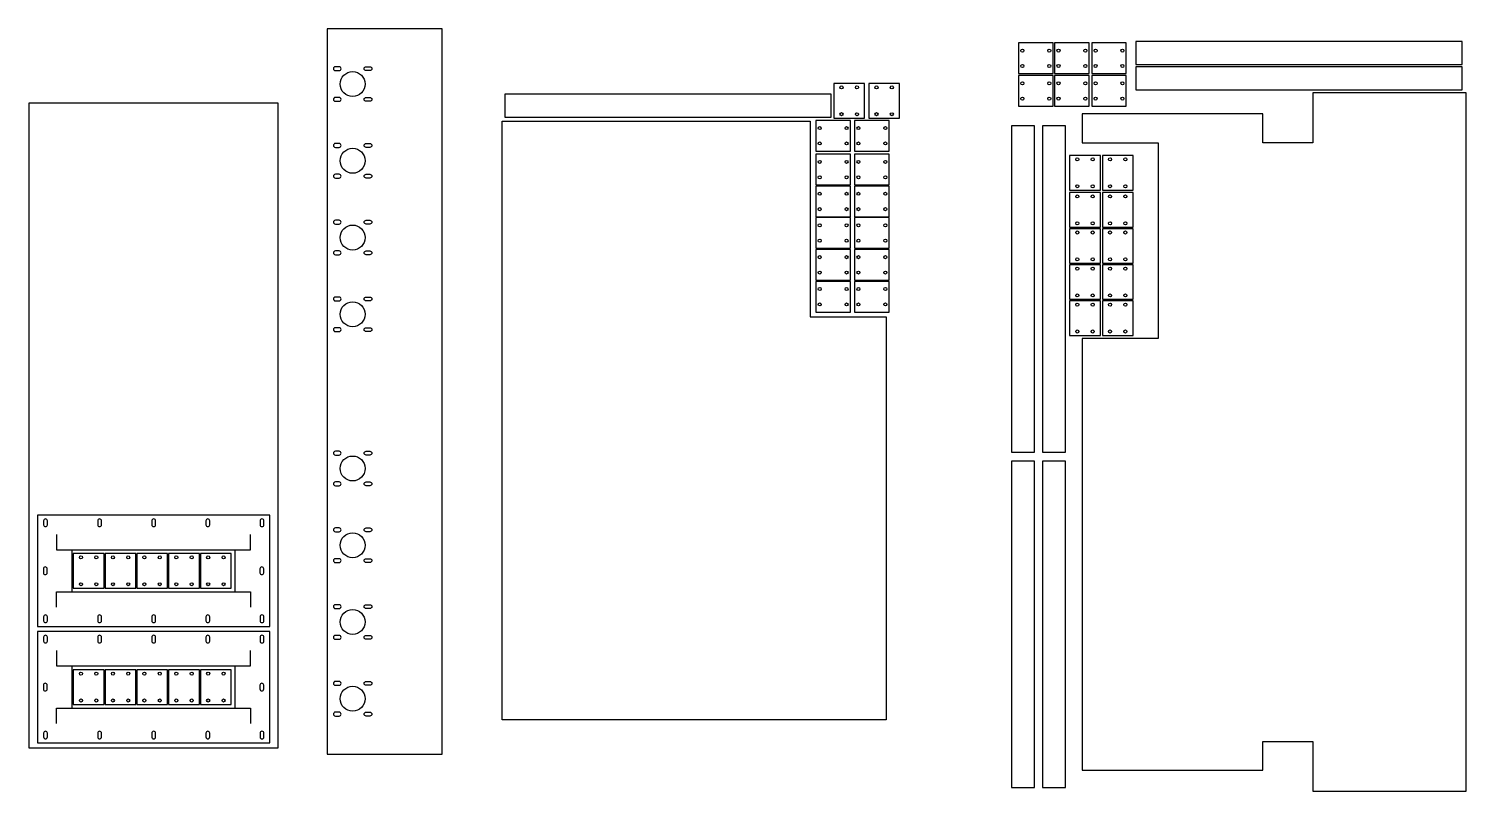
# Model space of a CAD drawing. Header units: millimetres. Extents: x 1032 to 4776, y -755 to 1232.
import ezdxf

# ---------------------------------------------------------------- set-up
doc = ezdxf.new("R2010")
doc.units = ezdxf.units.MM
doc.layers.add('Default', color=70, linetype='Continuous')

msp = doc.modelspace()

# ---------------------------------------------------------------- linework, layer by layer
at = {"layer": 'Default'}
for points in [[(1809, -658), (2109, -658), (2109, 1232), (1809, 1232)], [(3915.6, 1139.1), (4765.6, 1139.1), (4765.6, 1199.1), (3915.6, 1199.1)], [(3610, 1115), (3700, 1115), (3700, 1195), (3610, 1195)], [(3704, 1115), (3794, 1115), (3794, 1195), (3704, 1195)], [(3800.5, 1115), (3890.5, 1115), (3890.5, 1195), (3800.5, 1195)], [(3915.6, 1072.6), (4765.6, 1072.6), (4765.6, 1132.6), (3915.6, 1132.6)], [(3129, 999.2), (3209, 999.2), (3209, 1089.2), (3129, 1089.2)], [(3220, 999.2), (3300, 999.2), (3300, 1089.2), (3220, 1089.2)], [(3610, 1029.8), (3700, 1029.8), (3700, 1109.8), (3610, 1109.8)], [(3704, 1029.8), (3794, 1029.8), (3794, 1109.8), (3704, 1109.8)], [(3800.5, 1029.8), (3890.5, 1029.8), (3890.5, 1109.8), (3800.5, 1109.8)], [(2271.6, 1001.6), (3121.6, 1001.6), (3121.6, 1061.6), (2271.6, 1061.6)], [(4776, 1065), (4376, 1065), (4376, 935), (4246, 935), (4246, 1010), (3776, 1010), (3776, 935), (3974, 935), (3974, 425), (3776, 425), (3776, -625), (3776, -700), (4246, -700), (4246, -625), (4376, -625), (4376, -755), (4776, -755)], [(1032, -642), (1682, -642), (1682, 1038), (1032, 1038)], [(2265, 991), (3067, 991), (3067, 481), (3265, 481), (3265, -569), (2265, -569)], [(3082, 913.1), (3172, 913.1), (3172, 993.1), (3082, 993.1)], [(3183, 913.1), (3273, 913.1), (3273, 993.1), (3183, 993.1)], [(3591.9, 128.6), (3651.9, 128.6), (3651.9, 978.6), (3591.9, 978.6)], [(3672.4, 128.6), (3732.4, 128.6), (3732.4, 978.6), (3672.4, 978.6)], [(3082, 825), (3172, 825), (3172, 905), (3082, 905)], [(3183, 825), (3273, 825), (3273, 905), (3183, 905)], [(3743, 811.5), (3823, 811.5), (3823, 901.5), (3743, 901.5)], [(3828.2, 811.5), (3908.2, 811.5), (3908.2, 901.5), (3828.2, 901.5)], [(3082, 741.9), (3172, 741.9), (3172, 821.9), (3082, 821.9)], [(3183, 741.9), (3273, 741.9), (3273, 821.9), (3183, 821.9)], [(3743, 715), (3823, 715), (3823, 805), (3743, 805)], [(3828.2, 715), (3908.2, 715), (3908.2, 805), (3828.2, 805)], [(3082, 659.8), (3172, 659.8), (3172, 739.8), (3082, 739.8)], [(3183, 659.8), (3273, 659.8), (3273, 739.8), (3183, 739.8)], [(3743, 621), (3823, 621), (3823, 711), (3743, 711)], [(3828.2, 621), (3908.2, 621), (3908.2, 711), (3828.2, 711)], [(3082, 576.7), (3172, 576.7), (3172, 656.7), (3082, 656.7)], [(3183, 576.7), (3273, 576.7), (3273, 656.7), (3183, 656.7)], [(3743, 527), (3823, 527), (3823, 617), (3743, 617)], [(3828.2, 527), (3908.2, 527), (3908.2, 617), (3828.2, 617)], [(3082, 493.7), (3172, 493.7), (3172, 573.7), (3082, 573.7)], [(3183, 493.7), (3273, 493.7), (3273, 573.7), (3183, 573.7)], [(3743, 433), (3823, 433), (3823, 523), (3743, 523)], [(3828.2, 433), (3908.2, 433), (3908.2, 523), (3828.2, 523)], [(3591.9, -744.8), (3651.9, -744.8), (3651.9, 105.2), (3591.9, 105.2)], [(3672.4, -744.8), (3732.4, -744.8), (3732.4, 105.2), (3672.4, 105.2)], [(1054.5, -325.5), (1659.5, -325.5), (1659.5, -35.5), (1054.5, -35.5)], [(1148, -225.5), (1228, -225.5), (1228, -135.5), (1148, -135.5)], [(1231.1, -225.5), (1311.1, -225.5), (1311.1, -135.5), (1231.1, -135.5)], [(1313.2, -225.5), (1393.2, -225.5), (1393.2, -135.5), (1313.2, -135.5)], [(1396.3, -225.5), (1476.3, -225.5), (1476.3, -135.5), (1396.3, -135.5)], [(1479.3, -225.5), (1559.3, -225.5), (1559.3, -135.5), (1479.3, -135.5)], [(1054.5, -628.5), (1659.5, -628.5), (1659.5, -338.5), (1054.5, -338.5)], [(1148, -528.5), (1228, -528.5), (1228, -438.5), (1148, -438.5)], [(1231.1, -528.5), (1311.1, -528.5), (1311.1, -438.5), (1231.1, -438.5)], [(1313.2, -528.5), (1393.2, -528.5), (1393.2, -438.5), (1313.2, -438.5)], [(1396.3, -528.5), (1476.3, -528.5), (1476.3, -438.5), (1396.3, -438.5)], [(1479.3, -528.5), (1559.3, -528.5), (1559.3, -438.5), (1479.3, -438.5)]]:
    msp.add_lwpolyline(points, close=True, dxfattribs=at)
for points in [[(1840.6, 1122.9, 0.414214), (1845.6, 1127.9, 0.414214), (1840.6, 1132.9), (1830.6, 1132.9, 0.414214), (1825.6, 1127.9, 0.414214), (1830.6, 1122.9)], [(1910.6, 1122.9, -0.414214), (1905.6, 1127.9, -0.414214), (1910.6, 1132.9), (1920.6, 1132.9, -0.414214), (1925.6, 1127.9, -0.414214), (1920.6, 1122.9)], [(1840.6, 1042.9, 0.414214), (1845.6, 1047.9, 0.414214), (1840.6, 1052.9), (1830.6, 1052.9, 0.414214), (1825.6, 1047.9, 0.414214), (1830.6, 1042.9)], [(1910.6, 1042.9, -0.414214), (1905.6, 1047.9, -0.414214), (1910.6, 1052.9), (1920.6, 1052.9, -0.414214), (1925.6, 1047.9, -0.414214), (1920.6, 1042.9)], [(1840.6, 922.9, 0.414214), (1845.6, 927.9, 0.414214), (1840.6, 932.9), (1830.6, 932.9, 0.414214), (1825.6, 927.9, 0.414214), (1830.6, 922.9)], [(1910.6, 922.9, -0.414214), (1905.6, 927.9, -0.414214), (1910.6, 932.9), (1920.6, 932.9, -0.414214), (1925.6, 927.9, -0.414214), (1920.6, 922.9)], [(1840.6, 842.9, 0.414214), (1845.6, 847.9, 0.414214), (1840.6, 852.9), (1830.6, 852.9, 0.414214), (1825.6, 847.9, 0.414214), (1830.6, 842.9)], [(1910.6, 842.9, -0.414214), (1905.6, 847.9, -0.414214), (1910.6, 852.9), (1920.6, 852.9, -0.414214), (1925.6, 847.9, -0.414214), (1920.6, 842.9)], [(1840.6, 722.9, 0.414214), (1845.6, 727.9, 0.414214), (1840.6, 732.9), (1830.6, 732.9, 0.414214), (1825.6, 727.9, 0.414214), (1830.6, 722.9)], [(1910.6, 722.9, -0.414214), (1905.6, 727.9, -0.414214), (1910.6, 732.9), (1920.6, 732.9, -0.414214), (1925.6, 727.9, -0.414214), (1920.6, 722.9)], [(1840.6, 642.9, 0.414214), (1845.6, 647.9, 0.414214), (1840.6, 652.9), (1830.6, 652.9, 0.414214), (1825.6, 647.9, 0.414214), (1830.6, 642.9)], [(1910.6, 642.9, -0.414214), (1905.6, 647.9, -0.414214), (1910.6, 652.9), (1920.6, 652.9, -0.414214), (1925.6, 647.9, -0.414214), (1920.6, 642.9)], [(1840.6, 522.9, 0.414214), (1845.6, 527.9, 0.414214), (1840.6, 532.9), (1830.6, 532.9, 0.414214), (1825.6, 527.9, 0.414214), (1830.6, 522.9)], [(1910.6, 522.9, -0.414214), (1905.6, 527.9, -0.414214), (1910.6, 532.9), (1920.6, 532.9, -0.414214), (1925.6, 527.9, -0.414214), (1920.6, 522.9)], [(1840.6, 442.9, 0.414214), (1845.6, 447.9, 0.414214), (1840.6, 452.9), (1830.6, 452.9, 0.414214), (1825.6, 447.9, 0.414214), (1830.6, 442.9)], [(1910.6, 442.9, -0.414214), (1905.6, 447.9, -0.414214), (1910.6, 452.9), (1920.6, 452.9, -0.414214), (1925.6, 447.9, -0.414214), (1920.6, 442.9)], [(1840.6, 121.1, 0.414214), (1845.6, 126.1, 0.414214), (1840.6, 131.1), (1830.6, 131.1, 0.414214), (1825.6, 126.1, 0.414214), (1830.6, 121.1)], [(1910.6, 121.1, -0.414214), (1905.6, 126.1, -0.414214), (1910.6, 131.1), (1920.6, 131.1, -0.414214), (1925.6, 126.1, -0.414214), (1920.6, 121.1)], [(1840.6, 41.1, 0.414214), (1845.6, 46.1, 0.414214), (1840.6, 51.1), (1830.6, 51.1, 0.414214), (1825.6, 46.1, 0.414214), (1830.6, 41.1)], [(1910.6, 41.1, -0.414214), (1905.6, 46.1, -0.414214), (1910.6, 51.1), (1920.6, 51.1, -0.414214), (1925.6, 46.1, -0.414214), (1920.6, 41.1)], [(1070.5, -60.5, 0.414214), (1075.5, -65.5, 0.414214), (1080.5, -60.5), (1080.5, -50.5, 0.414214), (1075.5, -45.5, 0.414214), (1070.5, -50.5)], [(1211.5, -60.5, 0.414214), (1216.5, -65.5, 0.414214), (1221.5, -60.5), (1221.5, -50.5, 0.414214), (1216.5, -45.5, 0.414214), (1211.5, -50.5)], [(1352.5, -60.5, 0.414214), (1357.5, -65.5, 0.414214), (1362.5, -60.5), (1362.5, -50.5, 0.414214), (1357.5, -45.5, 0.414214), (1352.5, -50.5)], [(1493.5, -60.5, 0.414214), (1498.5, -65.5, 0.414214), (1503.5, -60.5), (1503.5, -50.5, 0.414214), (1498.5, -45.5, 0.414214), (1493.5, -50.5)], [(1634.5, -60.5, 0.414214), (1639.5, -65.5, 0.414214), (1644.5, -60.5), (1644.5, -50.5, 0.414214), (1639.5, -45.5, 0.414214), (1634.5, -50.5)], [(1840.6, -78.9, 0.414214), (1845.6, -73.9, 0.414214), (1840.6, -68.9), (1830.6, -68.9, 0.414214), (1825.6, -73.9, 0.414214), (1830.6, -78.9)], [(1910.6, -78.9, -0.414214), (1905.6, -73.9, -0.414214), (1910.6, -68.9), (1920.6, -68.9, -0.414214), (1925.6, -73.9, -0.414214), (1920.6, -78.9)], [(1840.6, -158.9, 0.414214), (1845.6, -153.9, 0.414214), (1840.6, -148.9), (1830.6, -148.9, 0.414214), (1825.6, -153.9, 0.414214), (1830.6, -158.9)], [(1910.6, -158.9, -0.414214), (1905.6, -153.9, -0.414214), (1910.6, -148.9), (1920.6, -148.9, -0.414214), (1925.6, -153.9, -0.414214), (1920.6, -158.9)], [(1070, -185.5, 0.414214), (1075, -190.5, 0.414214), (1080, -185.5), (1080, -175.5, 0.414214), (1075, -170.5, 0.414214), (1070, -175.5)], [(1634, -185.5, 0.414214), (1639, -190.5, 0.414214), (1644, -185.5), (1644, -175.5, 0.414214), (1639, -170.5, 0.414214), (1634, -175.5)], [(1070.5, -310.5, 0.414214), (1075.5, -315.5, 0.414214), (1080.5, -310.5), (1080.5, -300.5, 0.414214), (1075.5, -295.5, 0.414214), (1070.5, -300.5)], [(1070.5, -310.5, 0.414214), (1075.5, -315.5, 0.414214), (1080.5, -310.5), (1080.5, -300.5, 0.414214), (1075.5, -295.5, 0.414214), (1070.5, -300.5)], [(1211.5, -310.5, 0.414214), (1216.5, -315.5, 0.414214), (1221.5, -310.5), (1221.5, -300.5, 0.414214), (1216.5, -295.5, 0.414214), (1211.5, -300.5)], [(1352.5, -310.5, 0.414214), (1357.5, -315.5, 0.414214), (1362.5, -310.5), (1362.5, -300.5, 0.414214), (1357.5, -295.5, 0.414214), (1352.5, -300.5)], [(1493.5, -310.5, 0.414214), (1498.5, -315.5, 0.414214), (1503.5, -310.5), (1503.5, -300.5, 0.414214), (1498.5, -295.5, 0.414214), (1493.5, -300.5)], [(1634.5, -310.5, 0.414214), (1639.5, -315.5, 0.414214), (1644.5, -310.5), (1644.5, -300.5, 0.414214), (1639.5, -295.5, 0.414214), (1634.5, -300.5)], [(1634.5, -310.5, 0.414214), (1639.5, -315.5, 0.414214), (1644.5, -310.5), (1644.5, -300.5, 0.414214), (1639.5, -295.5, 0.414214), (1634.5, -300.5)], [(1840.6, -278.9, 0.414214), (1845.6, -273.9, 0.414214), (1840.6, -268.9), (1830.6, -268.9, 0.414214), (1825.6, -273.9, 0.414214), (1830.6, -278.9)], [(1910.6, -278.9, -0.414214), (1905.6, -273.9, -0.414214), (1910.6, -268.9), (1920.6, -268.9, -0.414214), (1925.6, -273.9, -0.414214), (1920.6, -278.9)], [(1070.5, -363.5, 0.414214), (1075.5, -368.5, 0.414214), (1080.5, -363.5), (1080.5, -353.5, 0.414214), (1075.5, -348.5, 0.414214), (1070.5, -353.5)], [(1211.5, -363.5, 0.414214), (1216.5, -368.5, 0.414214), (1221.5, -363.5), (1221.5, -353.5, 0.414214), (1216.5, -348.5, 0.414214), (1211.5, -353.5)], [(1352.5, -363.5, 0.414214), (1357.5, -368.5, 0.414214), (1362.5, -363.5), (1362.5, -353.5, 0.414214), (1357.5, -348.5, 0.414214), (1352.5, -353.5)], [(1493.5, -363.5, 0.414214), (1498.5, -368.5, 0.414214), (1503.5, -363.5), (1503.5, -353.5, 0.414214), (1498.5, -348.5, 0.414214), (1493.5, -353.5)], [(1634.5, -363.5, 0.414214), (1639.5, -368.5, 0.414214), (1644.5, -363.5), (1644.5, -353.5, 0.414214), (1639.5, -348.5, 0.414214), (1634.5, -353.5)], [(1840.6, -358.9, 0.414214), (1845.6, -353.9, 0.414214), (1840.6, -348.9), (1830.6, -348.9, 0.414214), (1825.6, -353.9, 0.414214), (1830.6, -358.9)], [(1910.6, -358.9, -0.414214), (1905.6, -353.9, -0.414214), (1910.6, -348.9), (1920.6, -348.9, -0.414214), (1925.6, -353.9, -0.414214), (1920.6, -358.9)], [(1070, -488.5, 0.414214), (1075, -493.5, 0.414214), (1080, -488.5), (1080, -478.5, 0.414214), (1075, -473.5, 0.414214), (1070, -478.5)], [(1634, -488.5, 0.414214), (1639, -493.5, 0.414214), (1644, -488.5), (1644, -478.5, 0.414214), (1639, -473.5, 0.414214), (1634, -478.5)], [(1840.6, -478.9, 0.414214), (1845.6, -473.9, 0.414214), (1840.6, -468.9), (1830.6, -468.9, 0.414214), (1825.6, -473.9, 0.414214), (1830.6, -478.9)], [(1910.6, -478.9, -0.414214), (1905.6, -473.9, -0.414214), (1910.6, -468.9), (1920.6, -468.9, -0.414214), (1925.6, -473.9, -0.414214), (1920.6, -478.9)], [(1840.6, -558.9, 0.414214), (1845.6, -553.9, 0.414214), (1840.6, -548.9), (1830.6, -548.9, 0.414214), (1825.6, -553.9, 0.414214), (1830.6, -558.9)], [(1910.6, -558.9, -0.414214), (1905.6, -553.9, -0.414214), (1910.6, -548.9), (1920.6, -548.9, -0.414214), (1925.6, -553.9, -0.414214), (1920.6, -558.9)], [(1070.5, -613.5, 0.414214), (1075.5, -618.5, 0.414214), (1080.5, -613.5), (1080.5, -603.5, 0.414214), (1075.5, -598.5, 0.414214), (1070.5, -603.5)], [(1070.5, -613.5, 0.414214), (1075.5, -618.5, 0.414214), (1080.5, -613.5), (1080.5, -603.5, 0.414214), (1075.5, -598.5, 0.414214), (1070.5, -603.5)], [(1211.5, -613.5, 0.414214), (1216.5, -618.5, 0.414214), (1221.5, -613.5), (1221.5, -603.5, 0.414214), (1216.5, -598.5, 0.414214), (1211.5, -603.5)], [(1352.5, -613.5, 0.414214), (1357.5, -618.5, 0.414214), (1362.5, -613.5), (1362.5, -603.5, 0.414214), (1357.5, -598.5, 0.414214), (1352.5, -603.5)], [(1493.5, -613.5, 0.414214), (1498.5, -618.5, 0.414214), (1503.5, -613.5), (1503.5, -603.5, 0.414214), (1498.5, -598.5, 0.414214), (1493.5, -603.5)], [(1634.5, -613.5, 0.414214), (1639.5, -618.5, 0.414214), (1644.5, -613.5), (1644.5, -603.5, 0.414214), (1639.5, -598.5, 0.414214), (1634.5, -603.5)], [(1634.5, -613.5, 0.414214), (1639.5, -618.5, 0.414214), (1644.5, -613.5), (1644.5, -603.5, 0.414214), (1639.5, -598.5, 0.414214), (1634.5, -603.5)]]:
    msp.add_lwpolyline(points, format="xyb", close=True, dxfattribs=at)
for points in [[(1104.5, -85.5), (1104.5, -125.5), (1609.5, -125.5), (1609.5, -85.5)], [(1144.5, -125.5), (1144.5, -235.5)], [(1569.5, -235.5), (1569.5, -125.5)], [(1104.5, -275.5), (1104.5, -235.5), (1609.5, -235.5), (1609.5, -275.5)], [(1104.5, -388.5), (1104.5, -428.5), (1609.5, -428.5), (1609.5, -388.5)], [(1144.5, -428.5), (1144.5, -538.5)], [(1569.5, -538.5), (1569.5, -428.5)], [(1104.5, -578.5), (1104.5, -538.5), (1609.5, -538.5), (1609.5, -578.5)]]:
    msp.add_lwpolyline(points, dxfattribs=at)
for centre, radius in [((3620, 1175), 4), ((3690, 1175), 4), ((3714, 1175), 4), ((3784, 1175), 4), ((3810.6, 1175), 4), ((3880.5, 1175), 4), ((3620, 1135), 4), ((3690, 1135), 4), ((3714, 1135), 4), ((3784, 1135), 4), ((3810.5, 1135), 4), ((3880.6, 1135), 4), ((1875.6, 1087.9), 32.5), ((3620, 1089.8), 4), ((3690, 1089.8), 4), ((3714, 1089.8), 4), ((3784, 1089.8), 4), ((3810.6, 1089.8), 4), ((3880.5, 1089.8), 4), ((3148.9, 1079.2), 4), ((3189, 1079.3), 4), ((3239.9, 1079.2), 4), ((3280, 1079.3), 4), ((3620, 1049.8), 4), ((3690, 1049.8), 4), ((3714, 1049.8), 4), ((3784, 1049.8), 4), ((3810.5, 1049.8), 4), ((3880.6, 1049.8), 4), ((3148.9, 1009.3), 4), ((3189, 1009.2), 4), ((3239.9, 1009.3), 4), ((3280, 1009.2), 4), ((3092, 973.1), 4), ((3162, 973.1), 4), ((3193, 973.1), 4), ((3263, 973.1), 4), ((3092, 933.1), 4), ((3162, 933.1), 4), ((3193, 933.1), 4), ((3263, 933.1), 4), ((1875.6, 887.9), 32.5), ((3092, 885), 4), ((3162, 885), 4), ((3193, 885), 4), ((3263, 885), 4), ((3763, 891.5), 4), ((3803, 891.6), 4), ((3848.2, 891.5), 4), ((3888.2, 891.6), 4), ((3092, 845), 4), ((3162, 845), 4), ((3193, 845), 4), ((3263, 845), 4), ((3763, 821.6), 4), ((3803, 821.5), 4), ((3848.2, 821.6), 4), ((3888.2, 821.5), 4), ((3092, 801.9), 4), ((3162, 801.9), 4), ((3193, 801.9), 4), ((3263, 801.9), 4), ((3763, 795), 4), ((3803, 795), 4), ((3848.2, 795), 4), ((3888.2, 795), 4), ((3092, 761.9), 4), ((3162, 761.9), 4), ((3193, 761.9), 4), ((3263, 761.9), 4), ((1875.6, 687.9), 32.5), ((3092, 719.8), 4), ((3162, 719.8), 4), ((3193, 719.8), 4), ((3263, 719.8), 4), ((3763, 725), 4), ((3803, 725), 4), ((3848.2, 725), 4), ((3888.2, 725), 4), ((3092, 679.7), 4), ((3162, 679.7), 4), ((3193, 679.7), 4), ((3263, 679.7), 4), ((3763, 701), 4), ((3803, 701), 4), ((3848.2, 701), 4), ((3888.2, 701), 4), ((3092, 636.7), 4), ((3162, 636.7), 4), ((3193, 636.7), 4), ((3263, 636.7), 4), ((3092, 596.6), 4), ((3162, 596.6), 4), ((3193, 596.6), 4), ((3263, 596.6), 4), ((3763, 631), 4), ((3763, 607), 4), ((3803, 631), 4), ((3803, 607), 4), ((3848.2, 631), 4), ((3848.2, 607), 4), ((3888.2, 631), 4), ((3888.2, 607), 4), ((3092, 553.7), 4), ((3162, 553.7), 4), ((3193, 553.7), 4), ((3263, 553.7), 4), ((3763, 537), 4), ((3803, 537), 4), ((3848.2, 537), 4), ((3888.2, 537), 4), ((1875.6, 487.9), 32.5), ((3092, 513.6), 4), ((3162, 513.6), 4), ((3193, 513.6), 4), ((3263, 513.6), 4), ((3763, 513), 4), ((3803, 513), 4), ((3848.2, 513), 4), ((3888.2, 513), 4), ((3763, 443), 4), ((3803, 443), 4), ((3848.2, 443), 4), ((3888.2, 443), 4), ((1875.6, 86.1), 32.5), ((1875.6, -113.9), 32.5), ((1168, -145.5), 4), ((1208, -145.5), 4), ((1251.1, -145.5), 4), ((1291.1, -145.5), 4), ((1333.2, -145.5), 4), ((1373.3, -145.5), 4), ((1416.3, -145.5), 4), ((1456.4, -145.5), 4), ((1499.3, -145.5), 4), ((1539.4, -145.5), 4), ((1168, -215.5), 4), ((1208, -215.5), 4), ((1251.1, -215.5), 4), ((1291.1, -215.5), 4), ((1333.2, -215.5), 4), ((1373.3, -215.5), 4), ((1416.3, -215.5), 4), ((1456.4, -215.5), 4), ((1499.3, -215.5), 4), ((1539.4, -215.5), 4), ((1875.6, -313.9), 32.5), ((1168, -448.5), 4), ((1208, -448.5), 4), ((1251.1, -448.5), 4), ((1291.1, -448.5), 4), ((1333.2, -448.5), 4), ((1373.3, -448.5), 4), ((1416.3, -448.5), 4), ((1456.4, -448.5), 4), ((1499.3, -448.5), 4), ((1539.4, -448.5), 4), ((1875.6, -513.9), 32.5), ((1168, -518.5), 4), ((1208, -518.5), 4), ((1251.1, -518.5), 4), ((1291.1, -518.5), 4), ((1333.2, -518.5), 4), ((1373.3, -518.5), 4), ((1416.3, -518.5), 4), ((1456.4, -518.5), 4), ((1499.3, -518.5), 4), ((1539.4, -518.5), 4)]:
    msp.add_circle(centre, radius, dxfattribs=at)

doc.saveas('drawing.dxf')
